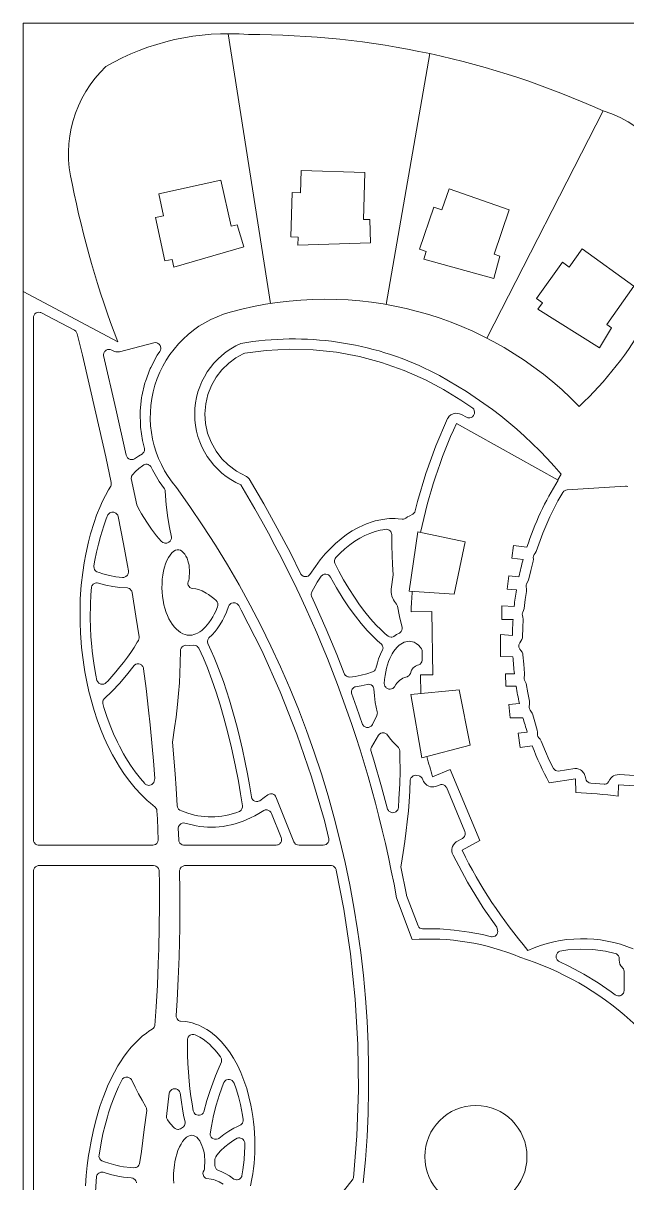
# Model space of a CAD drawing. Header units: inches. Extents: x 36 to 188, y -75 to 56.
# Drawn here: x 36.25 to 49.24, y -15.04 to 9.9 of the extents above; entities that cross this region are included whole.
import ezdxf

# ---------------------------------------------------------------- set-up
doc = ezdxf.new("R2010")
doc.units = ezdxf.units.IN
doc.layers.add('01_ORIGINAL_PLAN', color=7, linetype='CONTINUOUS', lineweight=20)
doc.layers.add('02_CONCEPT_CLOSED_AREAS', color=7, linetype='CONTINUOUS', lineweight=15)

# ---------------------------------------------------------------- blocks, each defined once
blk = doc.blocks.new('04_NAUTILUS')
at = {"layer": '01_ORIGINAL_PLAN'}
for p, q in [((36.248, 17.906), (36.248, 55.9)), ((36.248, 55.9), (71.442, 55.9))]:
    blk.add_line(p, q, dxfattribs=at)
for points in [[(40.658, 55.675), (41.569, 49.871)], [(45, 55.245), (44.06, 49.85)], [(48.726, 54.013), (46.225, 49.126)], [(38.284, 49.049), (36.248, 50.129)], [(47.087, 44.63), (46.802, 44.667), (46.766, 44.393), (47.006, 44.362)], [(46.916, 43.993), (46.696, 44.016), (46.666, 43.73), (46.862, 43.709)], [(45.044, 43.247), (44.595, 43.241)], [(44.807, 41.482), (44.799, 41.881), (45.061, 41.886), (45.044, 43.247)], [(46.813, 43.357), (46.546, 43.371), (46.546, 43.074), (46.789, 43.074)], [(46.775, 42.728), (46.519, 42.748), (46.519, 42.277), (46.786, 42.274)], [(46.818, 41.908), (46.625, 41.902), (46.633, 41.638), (46.856, 41.638)], [(46.926, 41.27), (46.702, 41.249), (46.728, 40.961), (47.002, 40.962)], [(47.096, 40.651), (46.9, 40.63)], [(46.9, 40.63), (46.939, 40.324), (47.2, 40.358)], [(46.075, 38.317), (45.433, 39.849), (45.059, 39.693)], [(49.053, 39.272), (49.062, 39.519), (49.515, 39.492), (49.513, 39.194)], [(46.075, 38.317), (45.692, 38.109)]]:
    blk.add_lwpolyline(points, dxfattribs=at)
for points in [[(43.572, 51.68), (43.598, 52.69), (42.23, 52.734), (42.214, 52.252), (42.035, 52.258), (42.004, 51.303), (42.163, 51.298), (42.158, 51.123), (43.721, 51.177), (43.704, 51.675)], [(40.725, 51.537), (40.502, 52.523), (39.164, 52.23), (39.268, 51.758), (39.093, 51.72), (39.298, 50.787), (39.453, 50.821), (39.491, 50.65), (40.993, 51.087), (40.853, 51.565)], [(46.381, 50.933), (46.709, 51.889), (45.415, 52.34), (45.257, 51.885), (45.088, 51.944), (44.773, 51.041), (44.923, 50.989), (44.866, 50.824), (46.374, 50.409), (46.506, 50.889)], [(48.804, 49.422), (49.389, 50.246), (48.277, 51.045), (47.995, 50.654), (47.85, 50.758), (47.292, 49.982), (47.421, 49.889), (47.319, 49.747), (48.648, 48.921), (48.911, 49.345)], [(45.757, 44.748), (44.738, 44.957), (44.556, 43.684), (45.524, 43.622)], [(45.629, 41.562), (44.593, 41.461), (44.828, 40.095), (45.865, 40.369)]]:
    blk.add_lwpolyline(points, close=True, dxfattribs=at)
for points in [[(44.283, 37.084, 0.090917), (40.931, 45.968, -0.652582), (40.931, 49.011, -0.158741), (45.004, 48.425, -0.098355), (47.824, 46.203), (47.755, 46.078)], [(47.087, 44.63, -0.062406), (47.763, 46.073), (45.572, 47.29, 0.058367), (44.801, 44.944, 0.058367)], [(46.916, 43.993, -0.01479), (47.006, 44.362, -0.01479)], [(44.621, 43.68, 0.010358), (44.595, 43.241)], [(46.813, 43.357, -0.013879), (46.862, 43.709)], [(46.775, 42.728, -0.013523), (46.789, 43.074, -0.013523)], [(46.818, 41.908, -0.014342), (46.786, 42.274)], [(46.926, 41.27, -0.014645), (46.856, 41.638)], [(47.096, 40.651, -0.012679), (47.002, 40.962)], [(48.142, 39.35), (48.13, 39.649), (47.57, 39.561, -0.034306), (47.2, 40.358, -0.034306)], [(44.936, 40.124, 0.010564), (45.059, 39.693, 0.010564)], [(45.692, 38.109, 0.060935), (47.109, 35.956, -0.206423), (49.375, 35.99)], [(46.935, 35.809, 0.119192), (44.621, 36.188), (44.283, 37.084)]]:
    blk.add_lwpolyline(points, format="xyb", dxfattribs=at)
blk.add_circle((45.989, 31.521), 1.1, dxfattribs=at)
for centre, radius, start, end in [((40.658, 50.423), 5.252, 85.2142, 120.0956), ((41.139, 37.317), 18.339, 65.5622, 90.1344), ((39.813, 53.089), 2.593, 133.6015, 194.2753), ((48.026, 51.672), 2.444, 0.7167, 73.3418), ((57.911, 56.571), 21.019, 191.3089, 200.9684), ((43.034, 53.196), 7.583, 313.0815, 348.6437), ((42.751, 42.34), 7.624, 44.2289, 105.6047), ((41.312, 47.434), 2.33, 105.2161, 220.7715), ((22.064, 33.195), 21.619, 354.0583, 36.0319), ((47.898, 31.093), 8.26, 81.9573, 88.3074), ((44.996, 29.643), 6.464, 23.734, 72.5429)]:
    blk.add_arc(centre, radius, start, end, dxfattribs=at)
at = {"layer": '02_CONCEPT_CLOSED_AREAS'}
for points in [[(36.469, 49.579), (36.472, 49.594), (36.483, 49.623), (36.502, 49.647), (36.526, 49.667), (36.554, 49.679), (36.585, 49.684), (36.615, 49.681), (36.63, 49.676), (37.35, 49.295), (37.378, 49.275), (37.398, 49.249), (37.411, 49.217), (37.521, 48.759), (37.669, 48.134), (37.814, 47.51), (38.023, 46.573), (38.142, 46.019), (38.144, 45.988), (38.139, 45.958), (38.133, 45.944), (38.086, 45.864), (38.018, 45.739), (37.951, 45.606), (37.919, 45.535), (37.829, 45.317), (37.773, 45.162), (37.697, 44.918), (37.652, 44.745), (37.593, 44.481), (37.559, 44.295), (37.528, 44.083), (37.498, 43.814), (37.477, 43.515), (37.471, 43.309), (37.472, 43), (37.48, 42.789), (37.495, 42.58), (37.504, 42.474), (37.528, 42.26), (37.558, 42.05), (37.576, 41.945), (37.616, 41.733), (37.662, 41.526), (37.688, 41.422), (37.744, 41.217), (37.775, 41.114), (37.841, 40.916), (37.913, 40.72), (37.993, 40.526), (38.079, 40.34), (38.17, 40.162), (38.218, 40.075), (38.319, 39.905), (38.427, 39.742), (38.54, 39.588), (38.659, 39.443), (38.784, 39.307), (38.917, 39.18), (38.984, 39.121), (39.091, 39.035), (39.109, 39.012), (39.121, 38.985), (39.127, 38.956), (39.136, 38.788), (39.154, 38.329), (39.147, 38.297), (39.14, 38.283), (39.121, 38.257), (39.096, 38.237), (39.067, 38.224), (39.035, 38.22), (36.588, 38.22), (36.572, 38.221), (36.542, 38.229), (36.515, 38.245), (36.493, 38.267), (36.484, 38.28), (36.472, 38.309), (36.468, 38.34)], [(37.976, 48.751), (37.977, 48.782), (37.98, 48.797), (37.992, 48.825), (38.001, 48.838), (38.011, 48.849), (38.035, 48.868), (38.063, 48.88), (38.078, 48.883), (38.093, 48.884), (38.123, 48.881), (38.152, 48.87), (38.199, 48.846), (38.238, 48.834), (38.279, 48.829), (38.319, 48.832), (39.06, 49.025), (39.09, 49.029), (39.121, 49.025), (39.136, 49.02), (39.162, 49.005), (39.174, 48.995), (39.193, 48.971), (39.206, 48.943), (39.21, 48.913), (39.21, 48.897), (39.203, 48.867), (39.188, 48.84), (39.132, 48.757), (38.994, 48.497), (38.983, 48.472), (38.878, 48.193), (38.869, 48.166), (38.801, 47.877), (38.796, 47.849), (38.765, 47.557), (38.764, 47.529), (38.77, 47.238), (38.772, 47.21), (38.814, 46.922), (38.858, 46.752), (38.859, 46.736), (38.855, 46.705), (38.843, 46.676), (38.824, 46.651), (38.812, 46.64), (38.732, 46.59), (38.641, 46.527), (38.611, 46.516), (38.58, 46.513), (38.564, 46.514), (38.548, 46.518), (38.52, 46.531), (38.495, 46.551), (38.485, 46.564), (38.477, 46.577), (38.466, 46.607), (38.243, 47.608)], [(42.418, 44.039), (42.395, 44.018), (42.381, 44.009), (42.352, 43.998), (42.32, 43.996), (42.289, 44.001), (42.274, 44.007), (42.247, 44.025), (42.226, 44.048), (41.997, 44.505), (41.716, 45.038), (41.423, 45.564), (41.109, 46.097), (41.083, 46.127), (41.051, 46.153), (40.84, 46.266), (40.658, 46.399), (40.523, 46.532), (40.398, 46.695), (40.29, 46.89), (40.217, 47.083), (40.173, 47.287), (40.159, 47.498), (40.176, 47.71), (40.222, 47.913), (40.297, 48.105), (40.398, 48.284), (40.523, 48.447), (40.671, 48.591), (40.825, 48.704), (40.98, 48.788), (40.993, 48.794), (41.02, 48.801), (41.477, 48.861), (41.982, 48.888), (42.486, 48.875), (42.987, 48.822), (43.482, 48.731), (43.96, 48.604), (44.446, 48.432), (44.902, 48.229), (45.29, 48.02), (45.667, 47.792), (45.922, 47.619), (45.942, 47.595), (45.956, 47.566), (45.962, 47.535), (45.959, 47.503), (45.948, 47.473), (45.94, 47.46), (45.918, 47.436), (45.891, 47.42), (45.861, 47.411), (45.829, 47.41), (45.813, 47.413), (45.784, 47.424), (45.679, 47.482), (45.639, 47.499), (45.597, 47.508), (45.554, 47.509), (45.532, 47.506), (45.504, 47.499), (45.471, 47.485), (45.452, 47.474), (45.417, 47.445), (45.391, 47.414), (45.38, 47.396), (45.126, 46.808), (44.911, 46.214), (44.731, 45.609), (44.684, 45.41), (44.674, 45.382), (44.657, 45.358), (44.635, 45.338), (44.553, 45.3), (44.521, 45.281), (44.48, 45.251), (44.45, 45.238), (44.434, 45.234), (44.402, 45.234), (44.316, 45.242), (44.249, 45.245), (44.132, 45.243), (44.071, 45.238), (43.941, 45.22), (43.822, 45.194), (43.76, 45.176), (43.635, 45.134), (43.569, 45.106), (43.447, 45.048), (43.328, 44.981), (43.207, 44.902), (43.087, 44.811), (42.971, 44.712), (42.858, 44.603), (42.747, 44.483), (42.64, 44.354), (42.537, 44.215)], [(38.574, 46.109), (38.576, 46.142), (38.581, 46.158), (38.597, 46.188), (38.666, 46.258), (38.74, 46.323), (38.815, 46.38), (38.845, 46.4), (38.859, 46.406), (38.888, 46.413), (38.919, 46.412), (38.934, 46.408), (38.948, 46.403), (38.974, 46.387), (38.995, 46.366), (39.003, 46.353), (39.03, 46.295), (39.177, 46.04), (39.289, 45.887), (39.301, 45.854), (39.304, 45.837), (39.328, 45.543), (39.363, 45.263), (39.397, 45.053), (39.438, 44.848), (39.436, 44.816), (39.426, 44.785), (39.408, 44.758), (39.381, 44.735), (39.367, 44.727), (39.339, 44.718), (39.309, 44.716), (39.294, 44.717), (39.279, 44.721), (39.252, 44.733), (39.22, 44.761), (39.12, 44.874), (39.012, 45.015), (38.906, 45.168), (38.796, 45.347), (38.729, 45.465), (38.691, 45.539)], [(37.835, 44.101), (37.81, 44.117), (37.799, 44.128), (37.782, 44.153), (37.772, 44.181), (37.769, 44.211), (37.771, 44.226), (37.792, 44.35), (37.826, 44.525), (37.865, 44.694), (37.909, 44.858), (37.981, 45.091), (38.034, 45.236), (38.069, 45.324), (38.088, 45.349), (38.112, 45.367), (38.125, 45.375), (38.155, 45.383), (38.17, 45.385), (38.2, 45.382), (38.215, 45.377), (38.242, 45.363), (38.265, 45.343), (38.281, 45.317), (38.291, 45.288), (38.404, 44.702), (38.491, 44.235), (38.511, 44.118), (38.513, 44.087), (38.51, 44.072), (38.506, 44.057), (38.492, 44.029), (38.482, 44.017), (38.459, 43.997), (38.431, 43.983), (38.416, 43.979), (38.384, 43.978), (38.241, 43.994), (38.108, 44.019), (37.965, 44.056), (37.884, 44.082)], [(42.952, 44.289), (42.948, 44.305), (42.946, 44.337), (42.953, 44.369), (42.96, 44.384), (42.979, 44.41), (43.066, 44.5), (43.171, 44.595), (43.278, 44.681), (43.385, 44.757), (43.493, 44.823), (43.602, 44.88), (43.71, 44.927), (43.819, 44.964), (43.927, 44.993), (43.985, 45.004), (44.061, 45.015), (44.077, 45.013), (44.107, 45.005), (44.121, 44.998), (44.145, 44.979), (44.164, 44.954), (44.176, 44.925), (44.179, 44.909), (44.181, 44.658), (44.187, 44.459), (44.197, 44.255), (44.212, 44.037), (44.169, 43.729), (44.167, 43.691), (44.168, 43.653), (44.173, 43.616), (44.181, 43.579), (44.199, 43.528), (44.216, 43.494), (44.236, 43.462), (44.281, 43.406), (44.296, 43.376), (44.3, 43.36), (44.344, 43.137), (44.4, 42.9), (44.401, 42.87), (44.394, 42.841), (44.379, 42.814), (44.359, 42.792), (44.347, 42.783), (44.282, 42.748), (44.223, 42.709), (44.209, 42.703), (44.178, 42.696), (44.163, 42.695), (44.132, 42.7), (44.103, 42.713), (44.036, 42.769), (43.941, 42.856), (43.846, 42.952), (43.723, 43.089), (43.603, 43.237), (43.486, 43.393), (43.374, 43.555), (43.255, 43.741), (43.144, 43.928), (43.041, 44.115)], [(39.564, 44.576), (39.595, 44.576), (39.63, 44.566), (39.663, 44.547), (39.694, 44.518), (39.723, 44.482), (39.75, 44.439), (39.773, 44.39), (39.793, 44.335), (39.806, 44.289), (39.816, 44.24), (39.823, 44.192), (39.827, 44.133), (39.828, 44.073), (39.822, 44.002), (39.822, 43.947), (39.813, 43.918), (39.798, 43.886), (39.792, 43.858), (39.793, 43.836), (39.798, 43.815), (39.816, 43.783), (39.836, 43.763), (39.862, 43.749), (39.889, 43.742), (39.962, 43.735), (40.024, 43.719), (40.101, 43.688), (40.186, 43.643), (40.239, 43.609), (40.291, 43.571), (40.347, 43.527), (40.4, 43.48), (40.421, 43.456), (40.434, 43.426), (40.438, 43.41), (40.438, 43.378), (40.431, 43.347), (40.391, 43.254), (40.36, 43.191), (40.329, 43.133), (40.294, 43.076), (40.245, 43.004), (40.209, 42.957), (40.174, 42.917), (40.138, 42.881), (40.089, 42.838), (40.05, 42.81), (40.002, 42.782), (39.964, 42.764), (39.92, 42.749), (39.882, 42.74), (39.835, 42.735), (39.78, 42.739), (39.735, 42.748), (39.686, 42.766), (39.631, 42.795), (39.588, 42.827), (39.546, 42.864), (39.503, 42.91), (39.454, 42.974), (39.418, 43.03), (39.385, 43.09), (39.354, 43.157), (39.328, 43.225), (39.298, 43.318), (39.278, 43.393), (39.258, 43.491), (39.247, 43.569), (39.237, 43.669), (39.234, 43.746), (39.235, 43.845), (39.241, 43.939), (39.252, 44.031), (39.268, 44.118), (39.289, 44.198), (39.313, 44.272), (39.341, 44.341), (39.376, 44.41), (39.409, 44.46), (39.447, 44.505), (39.488, 44.542), (39.525, 44.564)], [(42.451, 43.576), (42.446, 43.607), (42.446, 43.623), (42.449, 43.639), (42.46, 43.668), (42.532, 43.799), (42.576, 43.875), (42.663, 44.008), (42.686, 44.029), (42.699, 44.037), (42.728, 44.047), (42.743, 44.05), (42.759, 44.05), (42.789, 44.045), (42.817, 44.032), (42.83, 44.023), (42.841, 44.012), (42.859, 43.987), (42.99, 43.755), (43.135, 43.518), (43.263, 43.328), (43.398, 43.143), (43.523, 42.985), (43.653, 42.836), (43.737, 42.749), (43.805, 42.682), (43.874, 42.618), (43.958, 42.545), (43.976, 42.521), (43.982, 42.508), (43.99, 42.478), (43.991, 42.463), (43.987, 42.434), (43.983, 42.419), (43.938, 42.327), (43.897, 42.225), (43.869, 42.139), (43.838, 42.018), (43.824, 41.992), (43.805, 41.969), (43.781, 41.953), (43.767, 41.946), (43.643, 41.906), (43.52, 41.875), (43.392, 41.851), (43.279, 41.837), (43.248, 41.838), (43.233, 41.842), (43.204, 41.854), (43.18, 41.874), (43.162, 41.899), (43.155, 41.913), (42.997, 42.318), (42.768, 42.869), (42.524, 43.418)], [(37.716, 43.766), (37.726, 43.795), (37.734, 43.808), (37.754, 43.831), (37.779, 43.848), (37.794, 43.854), (37.824, 43.861), (37.839, 43.861), (37.869, 43.855), (38.028, 43.811), (38.175, 43.782), (38.325, 43.762), (38.491, 43.752), (38.506, 43.749), (38.533, 43.738), (38.557, 43.719), (38.567, 43.708), (38.583, 43.682), (38.592, 43.654), (38.675, 43.145), (38.743, 42.7), (38.744, 42.683), (38.74, 42.65), (38.727, 42.62), (38.704, 42.583), (38.635, 42.474), (38.565, 42.367), (38.493, 42.265), (38.405, 42.148), (38.331, 42.053), (38.242, 41.946), (38.154, 41.845), (38.066, 41.75), (38.035, 41.718), (38.01, 41.698), (37.98, 41.685), (37.964, 41.682), (37.932, 41.683), (37.916, 41.686), (37.887, 41.699), (37.873, 41.708), (37.851, 41.732), (37.836, 41.761), (37.811, 41.88), (37.776, 42.083), (37.76, 42.187), (37.734, 42.391), (37.723, 42.495), (37.706, 42.7), (37.695, 42.902), (37.69, 43.105), (37.693, 43.406), (37.702, 43.602)], [(40.219, 42.561), (40.213, 42.592), (40.213, 42.607), (40.22, 42.638), (40.226, 42.653), (40.243, 42.679), (40.315, 42.747), (40.379, 42.817), (40.422, 42.873), (40.482, 42.96), (40.537, 43.054), (40.573, 43.126), (40.622, 43.233), (40.668, 43.353), (40.683, 43.382), (40.704, 43.406), (40.718, 43.415), (40.732, 43.423), (40.763, 43.432), (40.779, 43.433), (40.811, 43.43), (40.841, 43.418), (40.854, 43.409), (40.866, 43.398), (40.886, 43.372), (40.939, 43.278), (41.38, 42.404), (41.779, 41.517), (42.137, 40.61), (42.454, 39.688), (42.73, 38.747), (42.825, 38.353), (42.826, 38.338), (42.822, 38.307), (42.809, 38.279), (42.79, 38.254), (42.766, 38.236), (42.737, 38.224), (42.706, 38.22), (42.185, 38.22), (42.153, 38.224), (42.124, 38.236), (42.111, 38.245), (42.089, 38.268), (42.073, 38.295), (41.686, 39.258), (41.678, 39.274), (41.662, 39.295), (41.639, 39.312), (41.61, 39.324), (41.587, 39.327), (41.573, 39.327), (41.542, 39.319), (41.516, 39.304), (41.437, 39.243), (41.343, 39.177), (41.314, 39.163), (41.298, 39.159), (41.267, 39.157), (41.235, 39.164), (41.207, 39.179), (41.184, 39.2), (41.174, 39.213), (41.167, 39.227), (41.158, 39.258), (41.115, 39.516), (41.073, 39.751), (41.017, 40.032), (40.965, 40.277), (40.908, 40.524), (40.858, 40.73), (40.804, 40.935), (40.747, 41.14), (40.687, 41.342), (40.624, 41.541), (40.558, 41.737), (40.489, 41.928), (40.417, 42.114), (40.357, 42.258), (40.295, 42.398)], [(39.46, 40.439), (39.506, 40.745), (39.537, 40.975), (39.569, 41.245), (39.591, 41.479), (39.609, 41.714), (39.62, 41.909), (39.629, 42.142), (39.631, 42.399), (39.635, 42.43), (39.647, 42.459), (39.666, 42.484), (39.69, 42.503), (39.719, 42.515), (39.75, 42.519), (39.823, 42.515), (39.916, 42.522), (39.946, 42.518), (39.974, 42.508), (39.998, 42.491), (40.009, 42.48), (40.025, 42.455), (40.125, 42.241), (40.213, 42.032), (40.31, 41.778), (40.402, 41.513), (40.489, 41.239), (40.569, 40.959), (40.654, 40.636), (40.732, 40.311), (40.81, 39.948), (40.878, 39.594), (40.924, 39.327), (40.964, 39.068), (40.964, 39.035), (40.956, 39.004), (40.939, 38.975), (40.928, 38.963), (40.901, 38.944), (40.823, 38.915), (40.746, 38.892), (40.676, 38.873), (40.6, 38.857), (40.525, 38.844), (40.444, 38.834), (40.369, 38.829), (40.301, 38.827), (40.227, 38.828), (40.154, 38.833), (40.075, 38.841), (40.003, 38.853), (39.931, 38.868), (39.865, 38.885), (39.79, 38.908), (39.655, 38.958), (39.617, 38.976), (39.592, 38.997), (39.582, 39.01), (39.567, 39.039), (39.561, 39.071), (39.539, 39.439), (39.516, 39.753)], [(44.238, 41.625), (44.217, 41.602), (44.204, 41.593), (44.176, 41.58), (44.146, 41.574), (44.115, 41.577), (44.086, 41.587), (44.06, 41.604), (44.049, 41.615), (44.032, 41.64), (44.022, 41.669), (44.019, 41.7), (44.025, 41.782), (44.035, 41.867), (44.049, 41.95), (44.067, 42.026), (44.088, 42.101), (44.112, 42.171), (44.139, 42.237), (44.189, 42.335), (44.212, 42.372), (44.246, 42.42), (44.304, 42.487), (44.34, 42.52), (44.375, 42.547), (44.41, 42.568), (44.445, 42.585), (44.479, 42.596), (44.517, 42.604), (44.553, 42.607), (44.589, 42.604), (44.624, 42.597), (44.658, 42.584), (44.706, 42.557), (44.752, 42.521), (44.797, 42.473), (44.819, 42.443), (44.826, 42.429), (44.831, 42.415), (44.835, 42.385), (44.837, 42.212), (44.836, 42.197), (44.828, 42.166), (44.813, 42.139), (44.791, 42.116), (44.763, 42.1), (44.731, 42.09), (44.692, 42.073), (44.659, 42.05), (44.64, 42.033), (44.625, 42.015), (44.603, 41.981), (44.594, 41.961), (44.58, 41.912), (44.564, 41.883), (44.553, 41.871), (44.541, 41.86), (44.512, 41.844), (44.455, 41.826), (44.42, 41.811), (44.387, 41.792), (44.356, 41.771), (44.328, 41.747), (44.287, 41.703), (44.265, 41.673)], [(37.96, 41.266), (37.959, 41.296), (37.965, 41.325), (37.971, 41.339), (37.987, 41.364), (38.164, 41.535), (38.317, 41.697), (38.472, 41.877), (38.634, 42.084), (38.646, 42.094), (38.673, 42.11), (38.703, 42.119), (38.719, 42.12), (38.735, 42.119), (38.765, 42.111), (38.792, 42.096), (38.804, 42.085), (38.824, 42.06), (38.836, 42.031), (38.839, 42.016), (38.893, 41.588), (38.948, 41.121), (38.981, 40.81), (39.026, 40.343), (39.053, 40.032), (39.081, 39.657), (39.069, 39.598), (39.058, 39.57), (39.041, 39.544), (39.017, 39.525), (39.004, 39.517), (38.974, 39.507), (38.944, 39.506), (38.928, 39.508), (38.899, 39.518), (38.874, 39.535), (38.863, 39.545), (38.769, 39.654), (38.66, 39.795), (38.557, 39.941), (38.458, 40.099), (38.409, 40.183), (38.32, 40.349), (38.276, 40.438), (38.194, 40.616), (38.119, 40.797), (38.049, 40.986), (37.986, 41.179)], [(43.316, 41.487), (43.313, 41.517), (43.314, 41.533), (43.323, 41.562), (43.33, 41.575), (43.338, 41.588), (43.36, 41.609), (43.386, 41.624), (43.401, 41.629), (43.519, 41.65), (43.648, 41.679), (43.679, 41.683), (43.709, 41.679), (43.737, 41.667), (43.762, 41.649), (43.781, 41.625), (43.788, 41.611), (43.797, 41.582), (43.806, 41.429), (43.823, 41.292), (43.843, 41.188), (43.866, 41.091), (43.87, 41.059), (43.868, 41.042), (43.859, 41.011), (43.765, 40.817), (43.747, 40.791), (43.736, 40.78), (43.71, 40.763), (43.68, 40.753), (43.665, 40.751), (43.634, 40.754), (43.618, 40.758), (43.591, 40.772), (43.578, 40.781), (43.558, 40.805), (43.55, 40.818), (43.423, 41.189)], [(43.731, 40.256), (43.73, 40.285), (43.732, 40.3), (43.741, 40.328), (43.894, 40.589), (43.915, 40.611), (43.941, 40.628), (43.971, 40.636), (43.986, 40.638), (44.016, 40.635), (44.031, 40.631), (44.058, 40.617), (44.071, 40.608), (44.091, 40.585), (44.157, 40.493), (44.201, 40.44), (44.25, 40.389), (44.322, 40.321), (44.331, 40.308), (44.345, 40.279), (44.351, 40.247), (44.356, 40.129), (44.359, 39.813), (44.352, 39.537), (44.335, 39.213), (44.321, 39.029), (44.314, 38.998), (44.308, 38.983), (44.289, 38.957), (44.264, 38.937), (44.25, 38.929), (44.22, 38.92), (44.204, 38.919), (44.172, 38.922), (44.157, 38.927), (44.129, 38.943), (44.117, 38.953), (44.106, 38.965), (44.09, 38.993), (43.962, 39.474), (43.796, 40.046)], [(44.576, 39.623), (44.58, 39.638), (44.592, 39.666), (44.601, 39.679), (44.624, 39.7), (44.637, 39.709), (44.666, 39.72), (44.697, 39.723), (44.712, 39.722), (44.771, 39.709), (44.786, 39.703), (44.813, 39.685), (44.834, 39.661), (44.842, 39.647), (44.865, 39.589), (44.889, 39.553), (44.912, 39.53), (44.937, 39.51), (44.975, 39.489), (45.014, 39.478), (45.038, 39.474), (45.082, 39.474), (45.124, 39.482), (45.219, 39.52), (45.235, 39.523), (45.266, 39.523), (45.296, 39.516), (45.324, 39.5), (45.346, 39.478), (45.355, 39.465), (45.754, 38.515), (45.762, 38.485), (45.762, 38.453), (45.753, 38.422), (45.746, 38.408), (45.726, 38.383), (45.7, 38.364), (45.568, 38.291), (45.535, 38.263), (45.508, 38.23), (45.488, 38.192), (45.481, 38.172), (45.473, 38.13), (45.473, 38.087), (45.481, 38.045), (45.498, 38.005), (45.809, 37.424), (46.147, 36.874), (46.438, 36.457), (46.449, 36.426), (46.456, 36.391), (46.459, 36.359), (46.456, 36.343), (46.452, 36.327), (46.437, 36.299), (46.427, 36.286), (46.402, 36.265), (46.373, 36.252), (46.341, 36.247), (46.325, 36.248), (46.132, 36.296), (45.843, 36.352), (45.524, 36.395), (45.217, 36.417), (44.921, 36.421), (44.843, 36.419), (44.813, 36.425), (44.786, 36.438), (44.764, 36.458), (44.746, 36.483), (44.499, 37.134), (44.494, 37.154), (44.377, 37.757), (44.379, 37.788), (44.425, 38.065), (44.46, 38.298), (44.49, 38.533), (44.512, 38.723), (44.536, 38.96), (44.551, 39.15), (44.566, 39.387)], [(39.586, 38.588), (39.593, 38.618), (39.599, 38.632), (39.606, 38.645), (39.626, 38.668), (39.638, 38.677), (39.666, 38.691), (39.695, 38.697), (39.726, 38.696), (39.881, 38.654), (39.968, 38.636), (40.052, 38.623), (40.133, 38.614), (40.212, 38.608), (40.302, 38.607), (40.385, 38.609), (40.465, 38.615), (40.552, 38.625), (40.641, 38.64), (40.726, 38.659), (40.811, 38.681), (40.897, 38.708), (40.982, 38.739), (41.064, 38.772), (41.139, 38.807), (41.233, 38.854), (41.321, 38.903), (41.427, 38.967), (41.455, 38.977), (41.471, 38.979), (41.501, 38.978), (41.53, 38.969), (41.556, 38.953), (41.576, 38.931), (41.591, 38.904), (41.8, 38.385), (41.808, 38.355), (41.808, 38.323), (41.805, 38.308), (41.793, 38.279), (41.773, 38.255), (41.762, 38.245), (41.735, 38.229), (41.72, 38.224), (41.689, 38.22), (39.7, 38.221), (39.67, 38.229), (39.644, 38.244), (39.622, 38.265), (39.613, 38.278), (39.6, 38.306), (39.595, 38.336)], [(47.77, 35.723), (47.745, 35.744), (47.736, 35.756), (47.721, 35.785), (47.717, 35.8), (47.715, 35.832), (47.717, 35.848), (47.728, 35.878), (47.746, 35.904), (47.77, 35.925), (47.799, 35.938), (47.969, 35.968), (48.236, 35.986), (48.503, 35.977), (48.78, 35.939), (48.985, 35.889), (49.013, 35.879), (49.038, 35.861), (49.058, 35.837), (49.065, 35.824), (49.071, 35.81), (49.076, 35.78), (49.075, 35.746), (49.078, 35.703), (49.09, 35.662), (49.109, 35.623), (49.163, 35.558), (49.176, 35.528), (49.179, 35.512), (49.18, 35.097), (49.176, 35.066), (49.171, 35.051), (49.164, 35.037), (49.145, 35.012), (49.133, 35.002), (49.106, 34.986), (49.091, 34.981), (49.06, 34.977), (49.045, 34.978), (49.014, 34.986), (48.987, 35.002), (48.901, 35.067), (48.618, 35.26), (48.315, 35.444), (48.002, 35.612)], [(39.781, 34.046), (39.79, 34.077), (39.797, 34.091), (39.816, 34.116), (39.841, 34.135), (39.856, 34.142), (39.887, 34.15), (39.918, 34.149), (39.949, 34.14), (40.008, 34.112), (40.048, 34.09), (40.119, 34.046), (40.188, 33.996), (40.255, 33.939), (40.318, 33.878), (40.381, 33.809), (40.444, 33.732), (40.495, 33.664), (40.51, 33.636), (40.514, 33.621), (40.517, 33.589), (40.512, 33.558), (40.441, 33.397), (40.383, 33.255), (40.326, 33.104), (40.271, 32.946), (40.202, 32.725), (40.136, 32.485), (40.121, 32.458), (40.1, 32.435), (40.074, 32.419), (40.044, 32.41), (40.013, 32.409), (39.983, 32.416), (39.956, 32.43), (39.944, 32.44), (39.924, 32.463), (39.91, 32.491), (39.907, 32.506), (39.881, 32.656), (39.857, 32.817), (39.837, 32.981), (39.82, 33.146), (39.805, 33.334), (39.794, 33.522), (39.786, 33.706), (39.781, 33.907)], [(37.94, 31.431), (37.914, 31.45), (37.895, 31.476), (37.887, 31.49), (37.879, 31.521), (37.88, 31.554), (37.924, 31.814), (37.965, 32.01), (38.011, 32.197), (38.06, 32.375), (38.087, 32.464), (38.143, 32.634), (38.203, 32.796), (38.235, 32.874), (38.299, 33.021), (38.37, 33.167), (38.387, 33.192), (38.411, 33.212), (38.425, 33.22), (38.455, 33.229), (38.47, 33.231), (38.502, 33.228), (38.517, 33.224), (38.544, 33.209), (38.557, 33.2), (38.577, 33.176), (38.657, 33.012), (38.729, 32.873), (38.805, 32.735), (38.889, 32.591), (38.902, 32.562), (38.905, 32.547), (38.906, 32.515), (38.854, 32.101), (38.791, 31.634), (38.752, 31.368), (38.739, 31.338), (38.719, 31.314), (38.707, 31.303), (38.679, 31.288), (38.663, 31.284), (38.632, 31.281), (38.556, 31.285), (38.406, 31.303), (38.326, 31.317), (38.245, 31.335), (38.089, 31.377), (38, 31.407)], [(40.455, 31.911), (40.441, 31.904), (40.41, 31.894), (40.378, 31.893), (40.362, 31.896), (40.332, 31.908), (40.318, 31.917), (40.295, 31.939), (40.286, 31.953), (40.274, 31.983), (40.27, 32.014), (40.297, 32.179), (40.344, 32.404), (40.402, 32.627), (40.474, 32.859), (40.56, 33.103), (40.567, 33.118), (40.586, 33.144), (40.611, 33.164), (40.625, 33.171), (40.656, 33.18), (40.688, 33.18), (40.719, 33.171), (40.734, 33.164), (40.747, 33.155), (40.769, 33.131), (40.785, 33.103), (40.83, 32.976), (40.879, 32.811), (40.921, 32.643), (40.944, 32.53), (40.964, 32.415), (40.979, 32.316), (40.979, 32.284), (40.976, 32.269), (40.964, 32.24), (40.955, 32.227), (40.933, 32.204), (40.906, 32.188), (40.847, 32.163), (40.779, 32.13), (40.672, 32.069), (40.565, 31.997)], [(39.35, 32.311), (39.343, 32.325), (39.334, 32.355), (39.333, 32.387), (39.392, 32.889), (39.397, 32.904), (39.412, 32.931), (39.423, 32.943), (39.448, 32.963), (39.477, 32.976), (39.492, 32.979), (39.508, 32.98), (39.539, 32.976), (39.569, 32.964), (39.594, 32.945), (39.613, 32.919), (39.625, 32.89), (39.653, 32.692), (39.675, 32.551), (39.7, 32.413), (39.732, 32.259), (39.733, 32.244), (39.728, 32.214), (39.717, 32.187), (39.699, 32.163), (39.676, 32.144), (39.635, 32.119), (39.606, 32.109), (39.591, 32.106), (39.576, 32.106), (39.546, 32.111), (39.518, 32.124), (39.494, 32.143), (39.412, 32.234)], [(40.436, 31.229), (40.411, 31.247), (40.391, 31.271), (40.377, 31.299), (40.372, 31.33), (40.375, 31.458), (40.379, 31.489), (40.39, 31.519), (40.415, 31.552), (40.497, 31.646), (40.585, 31.731), (40.677, 31.806), (40.778, 31.876), (40.85, 31.917), (40.88, 31.925), (40.911, 31.924), (40.926, 31.921), (40.955, 31.91), (40.968, 31.901), (40.98, 31.891), (40.999, 31.866), (41.011, 31.837), (41.014, 31.822), (41.015, 31.726), (41.012, 31.614), (41.002, 31.448), (40.991, 31.341), (40.978, 31.236), (40.956, 31.105), (40.95, 31.09), (40.934, 31.065), (40.912, 31.044), (40.885, 31.029), (40.856, 31.022), (40.84, 31.021), (40.81, 31.025), (40.782, 31.036), (40.684, 31.104), (40.596, 31.157), (40.523, 31.193)]]:
    blk.add_lwpolyline(points, close=True, dxfattribs=at)
for points in [[(49.413, 39.719), (49.075, 39.738), (49.032, 39.736), (48.989, 39.726), (48.949, 39.708), (48.931, 39.695), (48.899, 39.666), (48.873, 39.631), (48.845, 39.579), (48.824, 39.557), (48.797, 39.541), (48.768, 39.532), (48.753, 39.531), (48.46, 39.554), (48.43, 39.56), (48.403, 39.574), (48.379, 39.594), (48.362, 39.619), (48.352, 39.648), (48.344, 39.701), (48.337, 39.721), (48.319, 39.761), (48.307, 39.779), (48.28, 39.809), (48.261, 39.825), (48.243, 39.837), (48.203, 39.856), (48.161, 39.866), (48.117, 39.868), (47.762, 39.814), (47.731, 39.817), (47.703, 39.828), (47.678, 39.846), (47.658, 39.869), (47.57, 40.047), (47.486, 40.238), (47.395, 40.46), (47.37, 40.497), (47.341, 40.528), (47.323, 40.556), (47.314, 40.588), (47.312, 40.605), (47.316, 40.654), (47.311, 40.697), (47.257, 40.87), (47.214, 41.021), (47.198, 41.062), (47.187, 41.081), (47.156, 41.121), (47.142, 41.151), (47.136, 41.183), (47.136, 41.2), (47.145, 41.25), (47.146, 41.272), (47.141, 41.316), (47.104, 41.494), (47.068, 41.696), (47.052, 41.738), (47.036, 41.767), (47.027, 41.799), (47.027, 41.833), (47.035, 41.868), (47.038, 41.911), (47.019, 42.11), (47.003, 42.311), (46.997, 42.338), (46.983, 42.373), (46.959, 42.41), (46.937, 42.436), (46.928, 42.45), (46.917, 42.479), (46.914, 42.495), (46.915, 42.526), (46.919, 42.542), (46.932, 42.571), (46.957, 42.605), (46.978, 42.642), (46.99, 42.679), (46.994, 42.703), (46.999, 42.894), (47.008, 43.083), (47.003, 43.124), (46.992, 43.159), (46.989, 43.19), (46.993, 43.22), (46.998, 43.234), (47.014, 43.267), (47.028, 43.309), (47.053, 43.504), (47.08, 43.675), (47.082, 43.716), (47.08, 43.737), (47.073, 43.777), (47.072, 43.809), (47.08, 43.839), (47.118, 43.905), (47.131, 43.946), (47.172, 44.125), (47.224, 44.326), (47.226, 44.37), (47.223, 44.406), (47.228, 44.439), (47.241, 44.469), (47.264, 44.499), (47.286, 44.536), (47.428, 44.929), (47.581, 45.283), (47.755, 45.627), (47.861, 45.807), (47.882, 45.833), (47.909, 45.852), (47.924, 45.859), (47.957, 45.865), (49.212, 45.945), (49.228, 45.943), (49.258, 45.932)], [(36.468, 25.066), (36.468, 37.66), (36.469, 37.676), (36.477, 37.706), (36.493, 37.733), (36.515, 37.755), (36.528, 37.764), (36.542, 37.771), (36.572, 37.779), (39.054, 37.78), (39.085, 37.776), (39.099, 37.771), (39.126, 37.756), (39.138, 37.746), (39.157, 37.721), (39.164, 37.707), (39.173, 37.678), (39.178, 37.388), (39.18, 36.922), (39.176, 36.456), (39.166, 35.99), (39.156, 35.678), (39.136, 35.212), (39.11, 34.745), (39.081, 34.338), (39.07, 34.307), (39.05, 34.281), (39.024, 34.26), (38.954, 34.216), (38.901, 34.179), (38.811, 34.109), (38.764, 34.068), (38.669, 33.977), (38.582, 33.883), (38.536, 33.829), (38.493, 33.774), (38.423, 33.681), (38.326, 33.536), (38.286, 33.471), (38.21, 33.336), (38.135, 33.189), (38.065, 33.038), (38.031, 32.958), (37.966, 32.791), (37.906, 32.62), (37.877, 32.53), (37.822, 32.345), (37.774, 32.156), (37.751, 32.058), (37.709, 31.856), (37.672, 31.652), (37.656, 31.547), (37.628, 31.331), (37.605, 31.113), (37.589, 30.89)], [(41.136, 30.889), (41.169, 31.045), (41.188, 31.152), (41.203, 31.262), (41.216, 31.374), (41.225, 31.487), (41.232, 31.604), (41.235, 31.721), (41.233, 31.902), (41.228, 32.023), (41.219, 32.145), (41.207, 32.267), (41.191, 32.387), (41.171, 32.511), (41.149, 32.63), (41.107, 32.81), (41.057, 32.988), (40.998, 33.16), (40.932, 33.327), (40.857, 33.485), (40.774, 33.636), (40.684, 33.778), (40.616, 33.87), (40.514, 33.991), (40.475, 34.032), (40.403, 34.102), (40.321, 34.171), (40.28, 34.202), (40.201, 34.256), (40.109, 34.308), (40.025, 34.347), (39.98, 34.365), (39.882, 34.396), (39.785, 34.417), (39.737, 34.424), (39.636, 34.432), (39.62, 34.436), (39.592, 34.45), (39.579, 34.46), (39.559, 34.483), (39.545, 34.512), (39.54, 34.527), (39.538, 34.558), (39.558, 34.876), (39.583, 35.348), (39.601, 35.819), (39.61, 36.134), (39.616, 36.45), (39.62, 36.921), (39.619, 37.237), (39.614, 37.658), (39.615, 37.674), (39.623, 37.704), (39.629, 37.719), (39.648, 37.744), (39.66, 37.755), (39.688, 37.771), (39.718, 37.779), (39.734, 37.78), (42.867, 37.78), (42.882, 37.779), (42.911, 37.772), (42.924, 37.765), (42.949, 37.748), (42.968, 37.725), (42.981, 37.698), (42.985, 37.683), (43.15, 36.844), (43.294, 35.879), (43.394, 34.907), (43.45, 33.929), (43.462, 32.953), (43.428, 31.968), (43.354, 31.065), (43.345, 31.038), (43.33, 31.014), (42.997, 30.599)], [(39.488, 30.951), (39.485, 31.038), (39.485, 31.148), (39.49, 31.231), (39.501, 31.335), (39.513, 31.412), (39.533, 31.505), (39.552, 31.573), (39.579, 31.655), (39.61, 31.728), (39.644, 31.792), (39.679, 31.847), (39.721, 31.899), (39.764, 31.938), (39.803, 31.964), (39.839, 31.977), (39.876, 31.982), (39.912, 31.976), (39.945, 31.962), (39.982, 31.936), (40.014, 31.902), (40.046, 31.86), (40.073, 31.811), (40.095, 31.763), (40.117, 31.701), (40.133, 31.637), (40.146, 31.569), (40.152, 31.513), (40.155, 31.457), (40.154, 31.391), (40.149, 31.315), (40.151, 31.28), (40.147, 31.247), (40.142, 31.231), (40.122, 31.191), (40.116, 31.155), (40.118, 31.134), (40.125, 31.113), (40.135, 31.095), (40.149, 31.078), (40.172, 31.06), (40.199, 31.05), (40.294, 31.039), (40.34, 31.028), (40.382, 31.014), (40.462, 30.979), (40.548, 30.93)], [(37.803, 30.766), (37.816, 30.985), (37.825, 31.092), (37.836, 31.121), (37.844, 31.135), (37.853, 31.147), (37.876, 31.167), (37.89, 31.175), (37.919, 31.185), (37.95, 31.187), (37.966, 31.185), (38.125, 31.138), (38.282, 31.101), (38.409, 31.08), (38.5, 31.069), (38.575, 31.063), (38.605, 31.057), (38.632, 31.044), (38.656, 31.024), (38.673, 30.999), (38.684, 30.971), (38.687, 30.956)]]:
    blk.add_lwpolyline(points, dxfattribs=at)

msp = doc.modelspace()

# ---------------------------------------------------------------- block references
msp.add_blockref('04_NAUTILUS', (0, -46))

doc.saveas('drawing.dxf')
